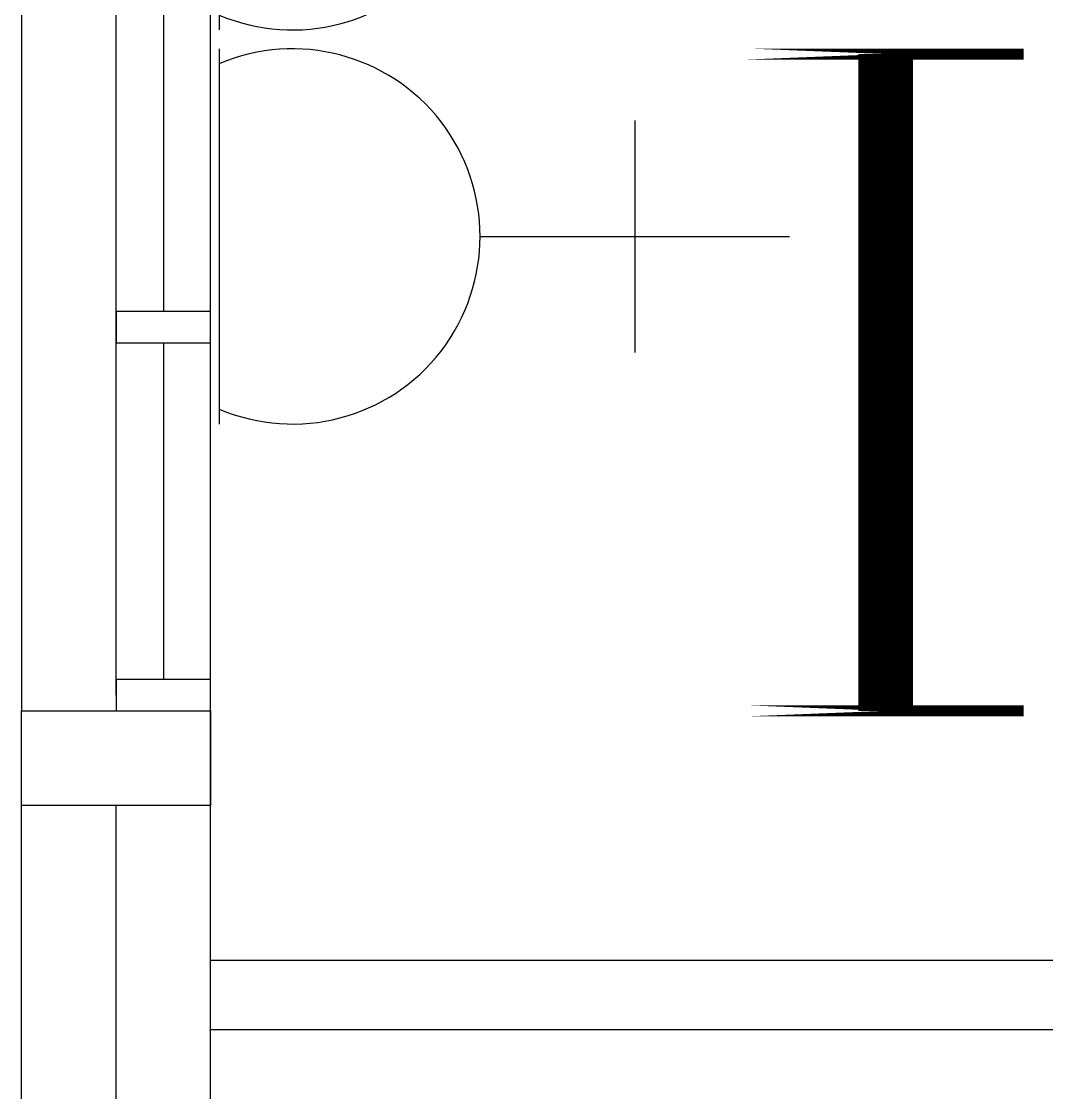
# Model space of a CAD drawing. Header units: inches. Extents: x 16928 to 514628, y -1471 to 241387.
# Drawn here: x 171230 to 172856, y 24860 to 26559 of the extents above; entities that cross this region are included whole.
import ezdxf

# ---------------------------------------------------------------- set-up
doc = ezdxf.new("R2010")
doc.units = ezdxf.units.IN
doc.header["$MEASUREMENT"] = 0
for name, color, linetype in [('ELECT', 6, 'Continuous'), ('FITTING', 8, 'Continuous'), ('LW', 2, 'Continuous'), ('partition', 8, 'Continuous'), ('TB', 8, 'Continuous'), ('WALL', 1, 'Continuous'), ('WIN', 9, 'Continuous')]:
    doc.layers.add(name, color=color, linetype=linetype)

# ---------------------------------------------------------------- blocks, each defined once
blk = doc.blocks.new('13A SSO 300mm')
at = {"layer": 'ELECT', "color": 6}
for p, q in [((0, 413.8), (0, 904.4)), ((-184, 659.1), (184, 659.1)), ((-297.4, 0), (297.4, 0))]:
    blk.add_line(p, q, dxfattribs=at)
blk.add_arc((0, 116.3), 297.4, 336.9763, 203.0237, dxfattribs=at)

msp = doc.modelspace()

# ---------------------------------------------------------------- linework, layer by layer
at = {"layer": 'FITTING', "color": 3, "const_width": 86.8}
msp.add_lwpolyline([(172600.4, 25465.6), (172600.4, 26506.9)], dxfattribs=at)
msp.add_lwpolyline([(172600.4, 25465.6), (172600.4, 26506.9)], dxfattribs=at)
at = {"layer": 'FITTING', "color": 3, "const_width": 17.4}
for points in [[(172381.7, 26506.9), (172819.1, 26506.9)], [(172381.7, 26506.9), (172819.1, 26506.9)], [(172381.7, 25465.6), (172819.1, 25465.6)], [(172381.7, 25465.6), (172819.1, 25465.6)]]:
    msp.add_lwpolyline(points, close=True, dxfattribs=at)
at = {"layer": 'LW'}
for p, q in [((171230, 27265.4), (171230, 25465.4)), ((171230, 24715.4), (171230, 25315.4))]:
    msp.add_line(p, q, dxfattribs=at)
at = {"layer": 'partition'}
for p, q in [((171530, 25070.4), (176255, 25070.4)), ((171530, 24960.4), (176255, 24960.4))]:
    msp.add_line(p, q, dxfattribs=at)
at = {"layer": 'WALL'}
for p, q in [((171530, 24565.4), (171530, 25465.4)), ((171380, 24715.4), (171380, 25315.4))]:
    msp.add_line(p, q, dxfattribs=at)
msp.add_lwpolyline([(171530, 25465.4), (171530, 25315.4), (171230, 25315.4), (171230, 25465.4)], close=True, dxfattribs=at)
at = {"layer": 'WIN'}
for p, q in [((171530, 25465.4), (171530, 27265.4)), ((171380, 25490.4), (171380, 27240.4)), ((171455, 26632.1), (171455, 26098.8)), ((171455, 26048.8), (171455, 25515.4))]:
    msp.add_line(p, q, dxfattribs=at)
for points in [[(171380, 26098.8), (171380, 26048.8), (171530, 26048.8), (171530, 26098.8)], [(171380, 25515.4), (171380, 25465.4), (171530, 25465.4), (171530, 25515.4)]]:
    msp.add_lwpolyline(points, close=True, dxfattribs=at)

# ---------------------------------------------------------------- block references
at = {"layer": 'TB', "color": 6, "linetype": 'Continuous', "rotation": 270}
for p in [(171543.6, 26842.4), (171543.6, 26217.7)]:
    msp.add_blockref('13A SSO 300mm', p, dxfattribs=at)

doc.saveas('drawing.dxf')
